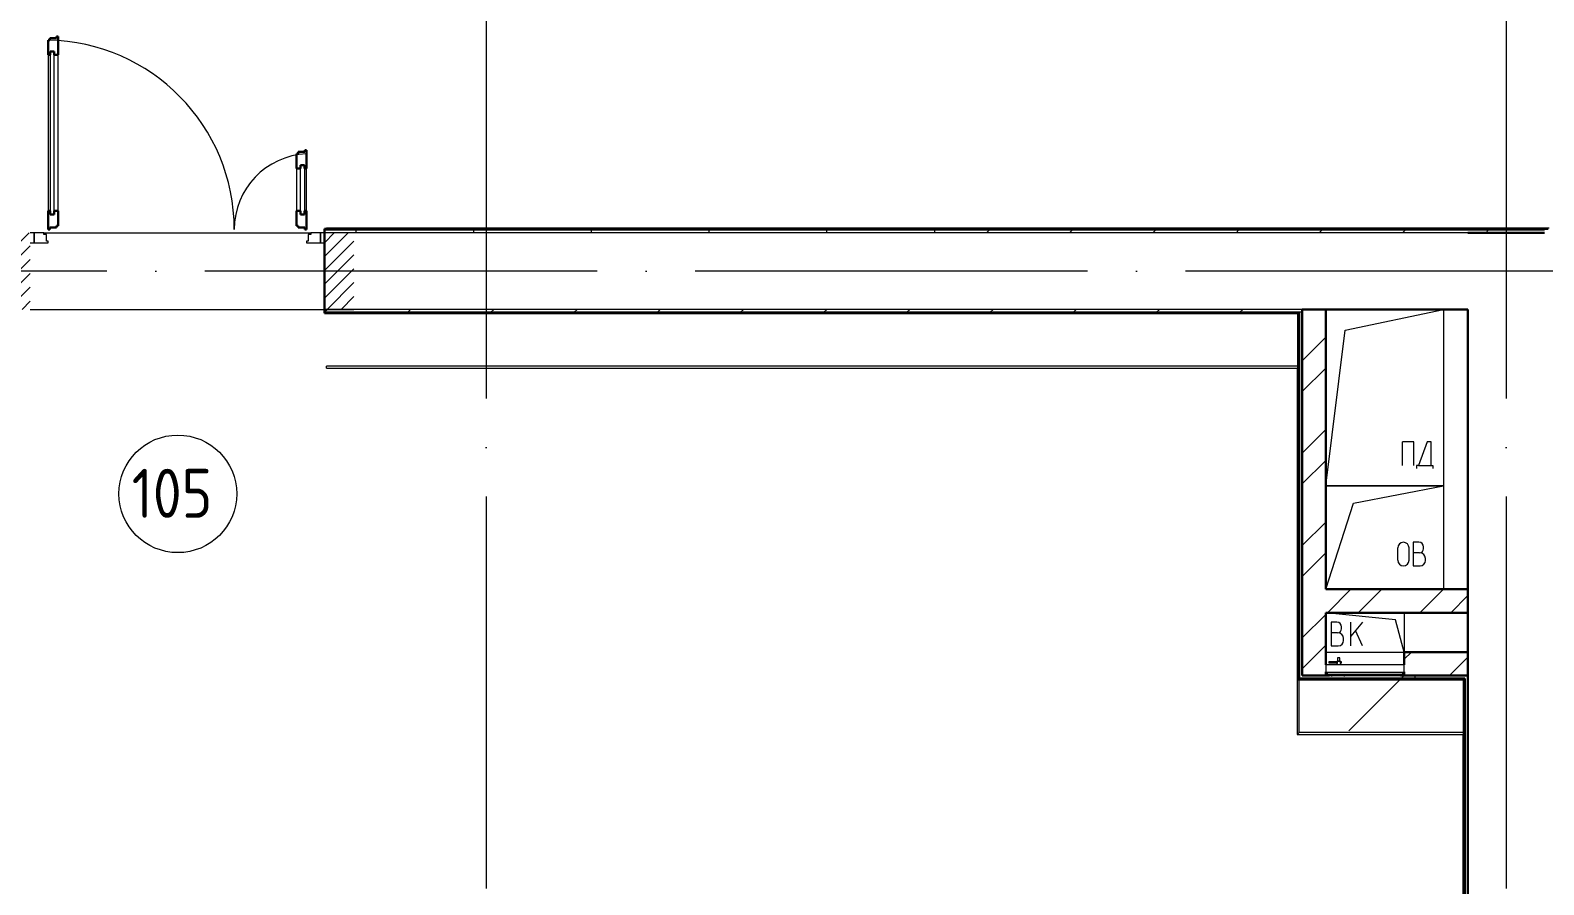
# Model space of a CAD drawing. Header units: millimetres. Extents: x -695119 to 412940, y -249585 to 622758.
# Drawn here: x -11033 to -3316, y 64055 to 68414 of the extents above; entities that cross this region are included whole.
import ezdxf

# ---------------------------------------------------------------- set-up
doc = ezdxf.new("R2010")
doc.units = ezdxf.units.MM
doc.linetypes.add('ADSK_Линия сетки', pattern=[25, 20, -2.5, 0, -2.5])
doc.linetypes.add('ADSK_Штриховая_ш2 п1_5', pattern=[4.5, 3, -1.5])
for name, color, linetype, lineweight in [('Двери', 8, 'Continuous', 9), ('Марки помещений', 8, 'Continuous', 20), ('Оборудование', 8, 'Continuous', 18), ('Ограждение', 8, 'Continuous', 9), ('Оси', 252, 'Continuous', 9), ('Перекрытие', 252, 'Continuous', 18), ('Стены внутренние', 252, 'Continuous', 18), ('Стены наружные', 252, 'Continuous', 18), ('Стены штриховка', 7, 'Continuous', 9)]:
    doc.layers.add(name, color=color, linetype=linetype, lineweight=lineweight)
doc.layers.add('Двери открывание', color=7, linetype='Continuous', lineweight=9, true_color=0xc0c0c0)
doc.styles.add('GOST Common_3', font='', dxfattribs={"height": 3.5})
doc.styles.get('GOST Common_3').set_extended_font_data('GOST type B')

# ---------------------------------------------------------------- blocks, each defined once
blk = doc.blocks.new('1 этаж')
at = {"layer": 'Двери', "lineweight": 18, "true_color": 0x636466}
h = blk.add_hatch(dxfattribs=at)
h.set_pattern_fill('FP_2', color=251, style=0, pattern_type=2)
h.set_pattern_definition([(45, (-55357.803, -13991.73), (-35.3553, 35.3553), [])])
h.paths.add_polyline_path([(-54332.8, -14186.7), (-54332.8, -13796.7), (-54482.8, -13796.7), (-54482.8, -14186.7), (-54472.3, -14186.7)])
h.paths.add_polyline_path([(-56132.8, -14186.7), (-55982.8, -14186.7), (-55982.8, -13796.7), (-56132.8, -13796.7)])
at = {"layer": 'Ограждение', "true_color": 0x636466}
h = blk.add_hatch(dxfattribs=at)
h.set_pattern_fill('FP_26', color=251, style=0, pattern_type=2)
h.set_pattern_definition([(0, (-32121.8, 98), (0, 600), []), (90, (-32121.8, 98), (-600, 4e-14), [])])
h.paths.add_polyline_path([(-48242.8, -13776.7), (-48237.8, -13771.7), (-54472.8, -13771.7), (-54472.8, -13776.7), (-48247.8, -13776.7)])
at = {"color": 251, "lineweight": 18, "true_color": 0x636466}
for p, q in [((-49278.5, -14292.9), (-48777.7, -14186.7)), ((-48777.7, -14186.7), (-48777.7, -15086.7)), ((-49377.5, -15086.7), (-49278.5, -14292.9)), ((-48929.1, -14863), (-48986.5, -14863)), ((-48986.5, -14983), (-48986.5, -14863)), ((-48929.1, -14983), (-48929.1, -14863)), ((-48860.3, -14863), (-48904, -14983)), ((-48840.7, -14863), (-48860.3, -14863)), ((-48840.7, -14983), (-48840.7, -14863)), ((-48914, -14983), (-48914, -14998)), ((-48904, -14983), (-48914, -14983)), ((-48904, -14983), (-48840.7, -14983)), ((-48840.7, -14983), (-48830.7, -14983)), ((-48830.7, -14983), (-48830.7, -14998)), ((-49377.5, -15086.7), (-48777.7, -15086.7)), ((-48777.7, -15086.7), (-49377.5, -15086.7)), ((-49236.3, -15175.2), (-48777.7, -15086.7)), ((-48777.7, -15086.7), (-48777.7, -15614.9)), ((-49377.5, -15614.9), (-49236.3, -15175.2)), ((-49009.9, -15466.3), (-49009.9, -15403.7)), ((-48952.6, -15466.3), (-48952.6, -15403.7)), ((-48902.4, -15375), (-48932.4, -15375)), ((-48932.4, -15375), (-48932.4, -15495)), ((-48899.1, -15428.3), (-48932.4, -15428.3)), ((-48879.1, -15408.3), (-48879.1, -15398.3)), ((-48932.4, -15495), (-48895.7, -15495)), ((-48869.1, -15468.3), (-48869.1, -15458.3)), ((-49022.1, -15770.7), (-49377.5, -15734.9)), ((-48977.5, -15734.9), (-48977.5, -15934.9)), ((-49320.2, -15783.1), (-49350.2, -15783.1)), ((-49350.2, -15783.1), (-49350.2, -15903.1)), ((-49296.8, -15816.4), (-49296.8, -15806.4)), ((-49190.2, -15783.1), (-49250.2, -15854.6)), ((-49250.2, -15903.1), (-49250.2, -15783.1)), ((-48977.5, -15934.9), (-49022.1, -15770.7)), ((-49316.8, -15836.4), (-49350.2, -15836.4)), ((-49286.8, -15876.4), (-49286.8, -15866.4)), ((-49190.2, -15903.1), (-49226.1, -15825.9)), ((-49350.2, -15903.1), (-49313.5, -15903.1))]:
    blk.add_line(p, q, dxfattribs=at)
for centre, radius, start, end in [((-48981.3, -15403.7), 28.7, 0, 180), ((-48902.4, -15398.3), 23.3, 0, 90), ((-48899.1, -15408.3), 20, 270, 0), ((-48899.1, -15458.3), 30, 0, 90), ((-48981.3, -15466.3), 28.7, 180, 0), ((-48895.7, -15468.3), 26.7, 270, 0), ((-49320.2, -15806.4), 23.3, 0, 90), ((-49316.8, -15816.4), 20, 270, 0), ((-49316.8, -15866.4), 30, 0, 90), ((-49313.5, -15876.4), 26.7, 270, 0)]:
    blk.add_arc(centre, radius, start, end, dxfattribs=at)
at = {"layer": 'Двери', "color": 251, "lineweight": 30, "true_color": 0x636466}
for p, q in [((-55848.8, -12803.7), (-55882.8, -12803.7)), ((-55882.8, -12803.7), (-55882.8, -12812.7)), ((-55840.8, -12794.7), (-55848.8, -12794.7)), ((-55848.8, -12794.7), (-55848.8, -12803.7)), ((-55840.8, -12888.7), (-55840.8, -12794.7)), ((-55882.8, -12812.7), (-55890.8, -12812.7)), ((-55890.8, -12812.7), (-55890.8, -12888.7)), ((-55881.8, -12870.7), (-55881.8, -12888.7)), ((-55860.8, -12870.7), (-55881.8, -12870.7)), ((-55860.8, -12888.7), (-55860.8, -12870.7)), ((-55881.8, -12888.7), (-55890.8, -12888.7)), ((-55840.8, -12888.7), (-55860.8, -12888.7)), ((-54616.8, -13392.7), (-54624.8, -13392.7)), ((-54624.8, -13392.7), (-54624.8, -13468.7)), ((-54582.8, -13383.7), (-54616.8, -13383.7)), ((-54616.8, -13383.7), (-54616.8, -13392.7)), ((-54574.8, -13374.7), (-54582.8, -13374.7)), ((-54582.8, -13374.7), (-54582.8, -13383.7)), ((-54574.8, -13468.7), (-54574.8, -13374.7)), ((-54624.8, -13468.7), (-54604.8, -13468.7)), ((-54604.8, -13468.7), (-54604.8, -13450.7)), ((-54604.8, -13450.7), (-54583.8, -13450.7)), ((-54583.8, -13450.7), (-54583.8, -13468.7)), ((-54583.8, -13468.7), (-54574.8, -13468.7)), ((-55890.8, -13684.7), (-55890.8, -13778.7)), ((-55881.8, -13684.7), (-55890.8, -13684.7)), ((-55881.8, -13702.7), (-55881.8, -13684.7)), ((-55860.8, -13702.7), (-55881.8, -13702.7)), ((-55860.8, -13684.7), (-55860.8, -13702.7)), ((-55840.8, -13684.7), (-55860.8, -13684.7)), ((-55840.8, -13760.7), (-55840.8, -13684.7)), ((-54624.8, -13684.7), (-54624.8, -13760.7)), ((-54624.8, -13684.7), (-54604.8, -13684.7)), ((-54604.8, -13684.7), (-54604.8, -13702.7)), ((-54604.8, -13702.7), (-54583.8, -13702.7)), ((-54583.8, -13684.7), (-54574.8, -13684.7)), ((-54583.8, -13702.7), (-54583.8, -13684.7)), ((-54574.8, -13778.7), (-54574.8, -13684.7)), ((-55890.8, -13778.7), (-55882.8, -13778.7)), ((-55882.8, -13778.7), (-55882.8, -13769.7)), ((-55882.8, -13769.7), (-55848.8, -13769.7)), ((-55848.8, -13769.7), (-55848.8, -13760.7)), ((-55848.8, -13760.7), (-55840.8, -13760.7)), ((-54624.8, -13760.7), (-54616.8, -13760.7)), ((-54616.8, -13760.7), (-54616.8, -13769.7)), ((-54616.8, -13769.7), (-54582.8, -13769.7)), ((-54582.8, -13769.7), (-54582.8, -13778.7)), ((-54582.8, -13778.7), (-54574.8, -13778.7))]:
    blk.add_line(p, q, dxfattribs=at)
at = {"layer": 'Двери', "color": 251, "true_color": 0x636466}
for p, q in [((-55881.8, -12870.7), (-55881.8, -13702.7)), ((-55860.8, -12870.7), (-55881.8, -12870.7)), ((-55860.8, -13702.7), (-55860.8, -12870.7)), ((-55890.8, -12888.7), (-55890.8, -13684.7)), ((-55840.8, -13684.7), (-55840.8, -12888.7)), ((-54624.8, -13468.7), (-54624.8, -13684.7)), ((-54604.8, -13702.7), (-54604.8, -13450.7)), ((-54604.8, -13450.7), (-54583.8, -13450.7)), ((-54583.8, -13450.7), (-54583.8, -13702.7)), ((-54574.8, -13684.7), (-54574.8, -13468.7)), ((-55881.8, -13702.7), (-55860.8, -13702.7)), ((-54583.8, -13702.7), (-54604.8, -13702.7)), ((-55962.8, -13796.7), (-55982.8, -13796.7)), ((-55962.8, -13846.7), (-55962.8, -13796.7)), ((-55913.8, -13796.7), (-55962.8, -13796.7)), ((-55962.8, -13796.7), (-55962.8, -13846.7)), ((-55913.8, -13804.7), (-55913.8, -13796.7)), ((-55899.8, -13804.7), (-55913.8, -13804.7)), ((-55899.8, -13838.7), (-55899.8, -13804.7)), ((-54551.8, -13804.7), (-54565.8, -13804.7)), ((-54565.8, -13804.7), (-54565.8, -13838.7)), ((-54551.8, -13796.7), (-54551.8, -13804.7)), ((-54502.8, -13796.7), (-54551.8, -13796.7)), ((-54482.8, -13796.7), (-54502.8, -13796.7)), ((-54502.8, -13796.7), (-54502.8, -13846.7)), ((-54502.8, -13846.7), (-54502.8, -13796.7)), ((-54482.8, -13846.7), (-54482.8, -13796.7)), ((-55982.8, -13846.7), (-55962.8, -13846.7)), ((-55962.8, -13846.7), (-55890.8, -13846.7)), ((-55890.8, -13838.7), (-55899.8, -13838.7)), ((-55890.8, -13846.7), (-55890.8, -13838.7)), ((-54565.8, -13838.7), (-54574.8, -13838.7)), ((-54574.8, -13838.7), (-54574.8, -13846.7)), ((-54574.8, -13846.7), (-54502.8, -13846.7)), ((-54502.8, -13846.7), (-54482.8, -13846.7))]:
    blk.add_line(p, q, dxfattribs=at)
at = {"layer": 'Двери', "color": 251, "linetype": 'ADSK_Штриховая_ш2 п1_5', "true_color": 0x636466}
for p, q in [((-54332.8, -13796.7), (-54482.8, -13796.7)), ((-54482.8, -13796.7), (-54482.8, -14186.7)), ((-54482.8, -14186.7), (-54332.8, -14186.7))]:
    blk.add_line(p, q, dxfattribs=at)
at = {"layer": 'Двери открывание', "color": 251, "true_color": 0x636466}
for centre, radius, start, end in [((-55908.8, -13778.7), 966, 0, 88.93231), ((-54556.8, -13778.7), 386, 92.67279, 180)]:
    blk.add_arc(centre, radius, start, end, dxfattribs=at)
at = {"layer": 'Марки помещений', "color": 251, "true_color": 0x636466}
blk.add_circle((-55230.4, -15127.9), 300, dxfattribs=at)
at = {"layer": 'Оборудование', "color": 251, "true_color": 0x636466}
for p, q in [((-49317.2, -15964.5), (-49317.2, -15982)), ((-49304.9, -15964.5), (-49317.2, -15964.5)), ((-49304.9, -15982), (-49304.9, -15964.5)), ((-49377.5, -15999.9), (-49377.5, -16036.2)), ((-48977.5, -15999.9), (-49377.5, -15999.9)), ((-49376.6, -16037.2), (-48978.5, -16037.2)), ((-49370.5, -16037.2), (-49370.5, -16046.9)), ((-49369.6, -16047.9), (-48985.5, -16047.9)), ((-49361.7, -15984.5), (-49361.7, -15989.5)), ((-49315.9, -15984.5), (-49361.7, -15984.5)), ((-49361.7, -15989.5), (-49315.9, -15989.5)), ((-49358.5, -16049.4), (-49358.5, -16054.9)), ((-49320.7, -15983.9), (-49320.7, -15999.9)), ((-49301.4, -15983.9), (-49320.7, -15983.9)), ((-49317.2, -15982), (-49319.1, -15983.9)), ((-49304.9, -15982), (-49317.2, -15982)), ((-49298, -15984.5), (-49306.2, -15984.5)), ((-49306.2, -15989.5), (-49298, -15989.5)), ((-49303, -15983.9), (-49304.9, -15982)), ((-49301.4, -15999.9), (-49301.4, -15983.9)), ((-49298, -15989.5), (-49298, -15984.5)), ((-48996.5, -16054.9), (-48996.5, -16049.4)), ((-48984.5, -16046.9), (-48984.5, -16037.2)), ((-48977.5, -16036.2), (-48977.5, -15999.9)), ((-49358.5, -16054.9), (-48996.5, -16054.9)), ((-49349.5, -16054.9), (-49349.5, -16056.9)), ((-49349.5, -16056.9), (-49345.5, -16056.9)), ((-49285, -16056.9), (-49345.5, -16056.9)), ((-49285, -16056.9), (-49281, -16056.9)), ((-49281, -16056.9), (-49281, -16054.9)), ((-48977.5, -16054.9), (-49260.4, -16337.7))]:
    blk.add_line(p, q, dxfattribs=at)
for points, knots in [([(-49377.5, -16036.2), (-49377.5, -16036.3), (-49377.5, -16036.5), (-49377.4, -16036.7), (-49377.3, -16036.8), (-49377.2, -16037), (-49377, -16037.1), (-49376.8, -16037.1), (-49376.7, -16037.2), (-49376.6, -16037.2)], [0, 0, 0, 0, 0.166667, 0.333333, 0.458333, 0.583333, 0.708333, 0.833333, 1, 1, 1, 1]), ([(-49370.5, -16046.9), (-49370.5, -16047), (-49370.5, -16047.1), (-49370.4, -16047.4), (-49370.3, -16047.5), (-49370.2, -16047.6), (-49370.1, -16047.7), (-49370, -16047.8), (-49369.8, -16047.8), (-49369.7, -16047.9), (-49369.6, -16047.9)], [0, 0, 0, 0, 0.166667, 0.333333, 0.458333, 0.583333, 0.666667, 0.75, 0.833333, 1, 1, 1, 1]), ([(-49360.1, -16047.9), (-49359.9, -16047.9), (-49359.7, -16047.9), (-49359.5, -16048), (-49359.3, -16048.1), (-49359.1, -16048.2), (-49359, -16048.3), (-49358.9, -16048.4), (-49358.7, -16048.6), (-49358.7, -16048.8), (-49358.6, -16049), (-49358.5, -16049.3), (-49358.5, -16049.4)], [0, 0, 0, 0, 0.166667, 0.25, 0.333333, 0.416667, 0.5, 0.583333, 0.666667, 0.75, 0.833333, 1, 1, 1, 1]), ([(-48996.5, -16049.4), (-48996.5, -16049.3), (-48996.5, -16049), (-48996.4, -16048.8), (-48996.3, -16048.6), (-48996.2, -16048.4), (-48996.1, -16048.3), (-48995.9, -16048.2), (-48995.8, -16048.1), (-48995.6, -16048), (-48995.3, -16047.9), (-48995.1, -16047.9), (-48995, -16047.9)], [-1, -1, -1, -1, -0.833333, -0.75, -0.666667, -0.583333, -0.5, -0.416667, -0.333333, -0.25, -0.166667, 0, 0, 0, 0]), ([(-48985.5, -16047.9), (-48985.4, -16047.9), (-48985.3, -16047.8), (-48985.1, -16047.8), (-48985, -16047.7), (-48984.9, -16047.6), (-48984.8, -16047.5), (-48984.7, -16047.4), (-48984.6, -16047.1), (-48984.5, -16047), (-48984.5, -16046.9)], [-1, -1, -1, -1, -0.833333, -0.75, -0.666667, -0.583333, -0.458333, -0.333333, -0.166667, 0, 0, 0, 0]), ([(-48978.5, -16037.2), (-48978.4, -16037.2), (-48978.3, -16037.1), (-48978.1, -16037.1), (-48977.9, -16037), (-48977.8, -16036.8), (-48977.6, -16036.7), (-48977.6, -16036.5), (-48977.5, -16036.3), (-48977.5, -16036.2)], [-1, -1, -1, -1, -0.833333, -0.75, -0.583333, -0.458333, -0.333333, -0.166667, 0, 0, 0, 0])]:
    blk.add_open_spline(points, degree=3, knots=knots, dxfattribs=at)
at = {"layer": 'Ограждение', "color": 251, "true_color": 0x636466}
for p, q in [((-54472.8, -13776.7), (-54472.8, -13771.7)), ((-48237.8, -13771.7), (-54472.8, -13771.7)), ((-54472.8, -14486.7), (-54472.8, -14476.7)), ((-49517.5, -14476.7), (-54472.8, -14476.7)), ((-54472.8, -14486.7), (-49522.5, -14486.7)), ((-49517.5, -14481.7), (-49522.5, -14486.7)), ((-49522.5, -14486.7), (-49522.5, -16354.9)), ((-49512.5, -16344.9), (-49512.5, -16074.9)), ((-49522.5, -16354.9), (-49512.5, -16344.9)), ((-49522.5, -16354.9), (-48677.8, -16354.9)), ((-48672.8, -16344.9), (-49512.5, -16344.9)), ((-48677.8, -16354.9), (-48672.8, -16349.9)), ((-48677.8, -16354.9), (-48677.8, -19956.7))]:
    blk.add_line(p, q, dxfattribs=at)
at = {"layer": 'Оси', "color": 251, "linetype": 'ADSK_Линия сетки', "ltscale": 100, "true_color": 0x636466}
for p, q in [((-53657.8, -2641.7), (-53657.8, -33767.9)), ((-48457.8, -2641.7), (-48457.8, -33767.9)), ((4409.5, -13991.7), (-72530.1, -13991.7))]:
    blk.add_line(p, q, dxfattribs=at)
at = {"layer": 'Перекрытие', "color": 251, "ltscale": 100, "true_color": 0x636466}
blk.add_line((-48977.5, -15734.9), (-48977.5, -15934.9), dxfattribs=at)
at = {"layer": 'Стены внутренние', "color": 251, "true_color": 0x636466}
for p, q in [((-55913.8, -13796.7), (-54551.8, -13796.7)), ((-48652.8, -13796.7), (-54482.8, -13796.7)), ((-55982.8, -14186.7), (-54482.8, -14186.7))]:
    blk.add_line(p, q, dxfattribs=at)
at = {"layer": 'Стены внутренние', "color": 251, "lineweight": 30, "true_color": 0x636466}
for p, q in [((-54482.8, -13796.7), (-54482.8, -14186.7)), ((-48262.8, -13796.7), (-48652.8, -13796.7)), ((-49377.5, -14186.7), (-48652.8, -14186.7)), ((-48652.8, -14186.7), (-48652.8, -15614.9)), ((-48652.8, -15734.9), (-48652.8, -15934.9))]:
    blk.add_line(p, q, dxfattribs=at)
at = {"layer": 'Стены наружные', "color": 251, "linetype": 'Continuous', "lineweight": 9, "true_color": 0x636466}
for p, q in [((-54482.8, -13777.7), (-54481.8, -13776.7)), ((-54416.1, -13781.7), (-54411.1, -13776.7)), ((-54345.4, -13781.7), (-54340.4, -13776.7)), ((-54321.8, -13796.7), (-54321.8, -13781.7)), ((-54274.7, -13781.7), (-54269.7, -13776.7)), ((-54204, -13781.7), (-54199, -13776.7)), ((-54133.3, -13781.7), (-54128.3, -13776.7)), ((-54062.6, -13781.7), (-54057.6, -13776.7)), ((-53991.9, -13781.7), (-53986.9, -13776.7)), ((-53921.2, -13781.7), (-53916.2, -13776.7)), ((-53850.4, -13781.7), (-53845.4, -13776.7)), ((-53779.7, -13781.7), (-53774.7, -13776.7)), ((-53721.8, -13796.7), (-53721.8, -13781.7)), ((-53709, -13781.7), (-53704, -13776.7)), ((-53638.3, -13781.7), (-53633.3, -13776.7)), ((-53567.6, -13781.7), (-53562.6, -13776.7)), ((-53496.9, -13781.7), (-53491.9, -13776.7)), ((-53426.2, -13781.7), (-53421.2, -13776.7)), ((-53355.5, -13781.7), (-53350.5, -13776.7)), ((-53284.8, -13781.7), (-53279.8, -13776.7)), ((-53214, -13781.7), (-53209, -13776.7)), ((-53143.3, -13781.7), (-53138.3, -13776.7)), ((-53121.8, -13796.7), (-53121.8, -13781.7)), ((-53072.6, -13781.7), (-53067.6, -13776.7)), ((-53001.9, -13781.7), (-52996.9, -13776.7)), ((-52931.2, -13781.7), (-52926.2, -13776.7)), ((-52860.5, -13781.7), (-52855.5, -13776.7)), ((-52789.8, -13781.7), (-52784.8, -13776.7)), ((-52719.1, -13781.7), (-52714.1, -13776.7)), ((-52648.4, -13781.7), (-52643.4, -13776.7)), ((-52577.6, -13781.7), (-52572.6, -13776.7)), ((-52521.8, -13796.7), (-52521.8, -13781.7)), ((-52506.9, -13781.7), (-52501.9, -13776.7)), ((-52436.2, -13781.7), (-52431.2, -13776.7)), ((-52365.5, -13781.7), (-52360.5, -13776.7)), ((-52294.8, -13781.7), (-52289.8, -13776.7)), ((-52224.1, -13781.7), (-52219.1, -13776.7)), ((-52153.4, -13781.7), (-52148.4, -13776.7)), ((-52082.7, -13781.7), (-52077.7, -13776.7)), ((-52012, -13781.7), (-52007, -13776.7)), ((-51941.3, -13781.7), (-51936.3, -13776.7)), ((-51921.8, -13796.7), (-51921.8, -13781.7)), ((-51870.5, -13781.7), (-51865.5, -13776.7)), ((-51799.8, -13781.7), (-51794.8, -13776.7)), ((-51729.1, -13781.7), (-51724.1, -13776.7)), ((-51658.4, -13781.7), (-51653.4, -13776.7)), ((-51587.7, -13781.7), (-51582.7, -13776.7)), ((-51517, -13781.7), (-51512, -13776.7)), ((-51446.3, -13781.7), (-51441.3, -13776.7)), ((-51375.6, -13781.7), (-51370.6, -13776.7)), ((-51304.9, -13781.7), (-51299.9, -13776.7)), ((-51234.1, -13781.7), (-51229.1, -13776.7)), ((-51163.4, -13781.7), (-51158.4, -13776.7)), ((-51107.7, -13796.7), (-51092.7, -13781.7)), ((-51092.7, -13781.7), (-51087.7, -13776.7)), ((-51022, -13781.7), (-51017, -13776.7)), ((-50951.3, -13781.7), (-50946.3, -13776.7)), ((-50880.6, -13781.7), (-50875.6, -13776.7)), ((-50809.9, -13781.7), (-50804.9, -13776.7)), ((-50739.2, -13781.7), (-50734.2, -13776.7)), ((-50683.5, -13796.7), (-50668.5, -13781.7)), ((-50668.5, -13781.7), (-50663.5, -13776.7)), ((-50597.7, -13781.7), (-50592.7, -13776.7)), ((-50527, -13781.7), (-50522, -13776.7)), ((-50456.3, -13781.7), (-50451.3, -13776.7)), ((-50385.6, -13781.7), (-50380.6, -13776.7)), ((-50314.9, -13781.7), (-50309.9, -13776.7)), ((-50259.2, -13796.7), (-50244.2, -13781.7)), ((-50244.2, -13781.7), (-50239.2, -13776.7)), ((-50173.5, -13781.7), (-50168.5, -13776.7)), ((-50102.8, -13781.7), (-50097.8, -13776.7)), ((-50032.1, -13781.7), (-50027.1, -13776.7)), ((-49961.4, -13781.7), (-49956.4, -13776.7)), ((-49890.6, -13781.7), (-49885.6, -13776.7)), ((-49834.9, -13796.7), (-49819.9, -13781.7)), ((-49819.9, -13781.7), (-49814.9, -13776.7)), ((-49749.2, -13781.7), (-49744.2, -13776.7)), ((-49678.5, -13781.7), (-49673.5, -13776.7)), ((-49607.8, -13781.7), (-49602.8, -13776.7)), ((-49537.1, -13781.7), (-49532.1, -13776.7)), ((-49466.4, -13781.7), (-49461.4, -13776.7)), ((-49410.7, -13796.7), (-49395.7, -13781.7)), ((-49395.7, -13781.7), (-49390.7, -13776.7)), ((-49325, -13781.7), (-49320, -13776.7)), ((-49254.2, -13781.7), (-49249.2, -13776.7)), ((-49183.5, -13781.7), (-49178.5, -13776.7)), ((-49112.8, -13781.7), (-49107.8, -13776.7)), ((-49042.1, -13781.7), (-49037.1, -13776.7)), ((-48986.4, -13796.7), (-48971.4, -13781.7)), ((-48971.4, -13781.7), (-48966.4, -13776.7)), ((-48900.7, -13781.7), (-48895.7, -13776.7)), ((-48830, -13781.7), (-48825, -13776.7)), ((-48759.3, -13781.7), (-48754.3, -13776.7)), ((-48688.6, -13781.7), (-48683.6, -13776.7)), ((-48617.9, -13781.7), (-48612.9, -13776.7)), ((-48562.1, -13796.7), (-48547.1, -13781.7)), ((-48547.1, -13781.7), (-48542.1, -13776.7)), ((-48476.4, -13781.7), (-48471.4, -13776.7)), ((-48405.7, -13781.7), (-48400.7, -13776.7)), ((-48335, -13781.7), (-48330, -13776.7)), ((-54482.6, -14201.7), (-54467.6, -14186.7)), ((-54058.3, -14201.7), (-54043.3, -14186.7)), ((-53634, -14201.7), (-53619, -14186.7)), ((-53209.8, -14201.7), (-53194.8, -14186.7)), ((-52785.5, -14201.7), (-52770.5, -14186.7)), ((-52361.3, -14201.7), (-52346.3, -14186.7)), ((-51937, -14201.7), (-51922, -14186.7)), ((-51512.7, -14201.7), (-51497.7, -14186.7)), ((-51088.5, -14201.7), (-51073.5, -14186.7)), ((-50664.2, -14201.7), (-50649.2, -14186.7)), ((-50239.9, -14201.7), (-50224.9, -14186.7)), ((-49815.7, -14201.7), (-49800.7, -14186.7)), ((-54482.8, -14202), (-54482.6, -14201.7)), ((-54416.9, -14206.7), (-54411.9, -14201.7)), ((-54346.2, -14206.7), (-54341.2, -14201.7)), ((-54275.4, -14206.7), (-54270.4, -14201.7)), ((-54204.7, -14206.7), (-54199.7, -14201.7)), ((-54134, -14206.7), (-54129, -14201.7)), ((-54063.3, -14206.7), (-54058.3, -14201.7)), ((-53992.6, -14206.7), (-53987.6, -14201.7)), ((-53921.9, -14206.7), (-53916.9, -14201.7)), ((-53851.2, -14206.7), (-53846.2, -14201.7)), ((-53780.5, -14206.7), (-53775.5, -14201.7)), ((-53709.8, -14206.7), (-53704.8, -14201.7)), ((-53639, -14206.7), (-53634, -14201.7)), ((-53568.3, -14206.7), (-53563.3, -14201.7)), ((-53497.6, -14206.7), (-53492.6, -14201.7)), ((-53426.9, -14206.7), (-53421.9, -14201.7)), ((-53356.2, -14206.7), (-53351.2, -14201.7)), ((-53285.5, -14206.7), (-53280.5, -14201.7)), ((-53214.8, -14206.7), (-53209.8, -14201.7)), ((-53144.1, -14206.7), (-53139.1, -14201.7)), ((-53073.4, -14206.7), (-53068.4, -14201.7)), ((-53002.6, -14206.7), (-52997.6, -14201.7)), ((-52931.9, -14206.7), (-52926.9, -14201.7)), ((-52861.2, -14206.7), (-52856.2, -14201.7)), ((-52790.5, -14206.7), (-52785.5, -14201.7)), ((-52719.8, -14206.7), (-52714.8, -14201.7)), ((-52649.1, -14206.7), (-52644.1, -14201.7)), ((-52578.4, -14206.7), (-52573.4, -14201.7)), ((-52507.7, -14206.7), (-52502.7, -14201.7)), ((-52437, -14206.7), (-52432, -14201.7)), ((-52366.3, -14206.7), (-52361.3, -14201.7)), ((-52295.5, -14206.7), (-52290.5, -14201.7)), ((-52224.8, -14206.7), (-52219.8, -14201.7)), ((-52154.1, -14206.7), (-52149.1, -14201.7)), ((-52083.4, -14206.7), (-52078.4, -14201.7)), ((-52012.7, -14206.7), (-52007.7, -14201.7)), ((-51942, -14206.7), (-51937, -14201.7)), ((-51871.3, -14206.7), (-51866.3, -14201.7)), ((-51800.6, -14206.7), (-51795.6, -14201.7)), ((-51729.9, -14206.7), (-51724.9, -14201.7)), ((-51659.1, -14206.7), (-51654.1, -14201.7)), ((-51588.4, -14206.7), (-51583.4, -14201.7)), ((-51517.7, -14206.7), (-51512.7, -14201.7)), ((-51447, -14206.7), (-51442, -14201.7)), ((-51376.3, -14206.7), (-51371.3, -14201.7)), ((-51305.6, -14206.7), (-51300.6, -14201.7)), ((-51234.9, -14206.7), (-51229.9, -14201.7)), ((-51164.2, -14206.7), (-51159.2, -14201.7)), ((-51093.5, -14206.7), (-51088.5, -14201.7)), ((-51022.7, -14206.7), (-51017.7, -14201.7)), ((-50952, -14206.7), (-50947, -14201.7)), ((-50881.3, -14206.7), (-50876.3, -14201.7)), ((-50810.6, -14206.7), (-50805.6, -14201.7)), ((-50739.9, -14206.7), (-50734.9, -14201.7)), ((-50669.2, -14206.7), (-50664.2, -14201.7)), ((-50598.5, -14206.7), (-50593.5, -14201.7)), ((-50527.8, -14206.7), (-50522.8, -14201.7)), ((-50457.1, -14206.7), (-50452.1, -14201.7)), ((-50386.4, -14206.7), (-50381.4, -14201.7)), ((-50315.6, -14206.7), (-50310.6, -14201.7)), ((-50244.9, -14206.7), (-50239.9, -14201.7)), ((-50174.2, -14206.7), (-50169.2, -14201.7)), ((-50103.5, -14206.7), (-50098.5, -14201.7)), ((-50032.8, -14206.7), (-50027.8, -14201.7)), ((-49962.1, -14206.7), (-49957.1, -14201.7)), ((-49891.4, -14206.7), (-49886.4, -14201.7)), ((-49820.7, -14206.7), (-49815.7, -14201.7)), ((-49750, -14206.7), (-49745, -14201.7)), ((-49679.2, -14206.7), (-49674.2, -14201.7)), ((-49608.5, -14206.7), (-49603.5, -14201.7)), ((-49537.8, -14206.7), (-49532.8, -14201.7)), ((-49517.5, -14257.2), (-49512.5, -14252.2)), ((-49517.5, -14327.9), (-49512.5, -14322.9)), ((-49497.5, -14448.9), (-49377.5, -14328.9)), ((-49517.5, -14398.6), (-49512.5, -14393.6)), ((-49517.5, -14469.3), (-49512.5, -14464.3)), ((-49497.5, -14606.1), (-49377.5, -14486.1)), ((-49517.5, -14540), (-49512.5, -14535)), ((-49517.5, -14610.7), (-49512.5, -14605.7)), ((-49517.5, -14681.4), (-49512.5, -14676.4)), ((-49517.5, -14752.1), (-49512.5, -14747.1)), ((-49497.5, -14920.4), (-49377.5, -14800.4)), ((-49517.5, -14822.8), (-49512.5, -14817.8)), ((-49517.5, -14893.6), (-49512.5, -14888.6)), ((-49517.5, -14964.3), (-49512.5, -14959.3)), ((-49497.5, -15077.6), (-49377.5, -14957.6)), ((-49517.5, -15035), (-49512.5, -15030)), ((-49517.5, -15105.7), (-49512.5, -15100.7)), ((-49517.5, -15176.4), (-49512.5, -15171.4)), ((-49517.5, -15247.1), (-49512.5, -15242.1)), ((-49497.5, -15391.9), (-49377.5, -15271.9)), ((-49517.5, -15317.8), (-49512.5, -15312.8)), ((-49517.5, -15388.5), (-49512.5, -15383.5)), ((-49497.5, -15549), (-49377.5, -15429)), ((-49517.5, -15459.2), (-49512.5, -15454.2)), ((-49517.5, -15529.9), (-49512.5, -15524.9)), ((-49517.5, -15600.7), (-49512.5, -15595.7)), ((-49369.1, -15734.9), (-49249.1, -15614.9)), ((-49211.9, -15734.9), (-49091.9, -15614.9)), ((-48897.6, -15734.9), (-48777.6, -15614.9)), ((-48740.4, -15734.9), (-48652.8, -15647.2)), ((-49517.5, -15671.4), (-49512.5, -15666.4)), ((-49517.5, -15742.1), (-49512.5, -15737.1)), ((-49517.5, -15812.8), (-49512.5, -15807.8)), ((-49497.5, -15863.3), (-49377.5, -15743.3)), ((-49517.5, -15883.5), (-49512.5, -15878.5)), ((-49517.5, -15954.2), (-49512.5, -15949.2)), ((-49497.5, -16020.5), (-49411.9, -15934.9)), ((-49411.9, -15934.9), (-49377.5, -15900.5)), ((-48977.5, -15971.9), (-48940.4, -15934.9)), ((-48746.1, -16054.9), (-48652.8, -15961.5)), ((-49517.5, -16024.9), (-49512.5, -16019.9)), ((-49496.8, -16074.9), (-49491.8, -16069.9)), ((-49426, -16074.9), (-49421, -16069.9)), ((-49355.3, -16074.9), (-49350.3, -16069.9)), ((-49284.6, -16074.9), (-49279.6, -16069.9)), ((-49213.9, -16074.9), (-49208.9, -16069.9)), ((-49143.2, -16074.9), (-49138.2, -16069.9)), ((-49072.5, -16074.9), (-49067.5, -16069.9)), ((-49001.8, -16074.9), (-48996.8, -16069.9)), ((-48931.1, -16074.9), (-48926.1, -16069.9)), ((-48921.8, -16069.9), (-48921.8, -16054.9)), ((-48860.4, -16074.9), (-48855.4, -16069.9)), ((-48789.7, -16074.9), (-48784.7, -16069.9)), ((-48718.9, -16074.9), (-48713.9, -16069.9)), ((-48672.8, -16099.4), (-48667.8, -16094.4)), ((-48672.8, -16170.1), (-48667.8, -16165.1)), ((-48672.8, -16240.8), (-48667.8, -16235.8)), ((-48672.8, -16311.6), (-48667.8, -16306.6)), ((-48672.8, -16382.3), (-48667.8, -16377.3)), ((-48672.8, -16453), (-48667.8, -16448)), ((-48672.8, -16523.7), (-48667.8, -16518.7)), ((-48672.8, -16594.4), (-48667.8, -16589.4)), ((-48672.8, -16665.1), (-48667.8, -16660.1)), ((-48672.8, -16735.8), (-48667.8, -16730.8)), ((-48672.8, -16806.5), (-48667.8, -16801.5)), ((-48672.8, -16877.2), (-48667.8, -16872.2)), ((-48672.8, -16948), (-48667.8, -16943)), ((-48672.8, -17018.7), (-48667.8, -17013.7)), ((-48672.8, -17089.4), (-48667.8, -17084.4))]:
    blk.add_line(p, q, dxfattribs=at)
at = {"layer": 'Стены наружные', "color": 251, "lineweight": 30, "true_color": 0x636466}
for p, q in [((-48242.8, -13776.7), (-54482.8, -13776.7)), ((-54482.8, -13776.7), (-54482.8, -13796.7)), ((-54482.8, -14186.7), (-54482.8, -14206.7)), ((-49497.5, -16054.9), (-49497.5, -14186.7)), ((-49377.5, -14186.7), (-49497.5, -14186.7)), ((-49377.5, -15614.9), (-49377.5, -14186.7)), ((-54482.8, -14206.7), (-49517.5, -14206.7)), ((-49517.5, -14206.7), (-49517.5, -16074.9)), ((-49512.5, -14201.7), (-49512.5, -16069.9)), ((-48652.8, -15614.9), (-49377.5, -15614.9)), ((-48652.8, -15734.9), (-48652.8, -15614.9)), ((-49377.5, -15734.9), (-48652.8, -15734.9)), ((-49377.5, -15999.9), (-49377.5, -15734.9)), ((-48652.8, -15934.9), (-48977.5, -15934.9)), ((-48977.5, -15934.9), (-48977.5, -15999.9)), ((-48652.8, -20041.7), (-48652.8, -15934.9)), ((-49377.5, -16054.9), (-49377.5, -16036.5)), ((-48977.5, -16036.5), (-48977.5, -16054.9)), ((-49517.5, -16074.9), (-48672.8, -16074.9)), ((-49512.5, -16069.9), (-48667.8, -16069.9)), ((-49358.5, -16054.9), (-49497.5, -16054.9)), ((-48652.8, -16054.9), (-48996.5, -16054.9)), ((-48672.8, -16074.9), (-48672.8, -19956.7)), ((-48667.8, -16069.9), (-48667.8, -19961.7))]:
    blk.add_line(p, q, dxfattribs=at)
at = {"layer": 'Стены наружные', "color": 251, "true_color": 0x636466}
for p, q in [((-49497.5, -14186.7), (-54482.8, -14186.7)), ((-49377.5, -15934.9), (-48977.5, -15934.9))]:
    blk.add_line(p, q, dxfattribs=at)
at = {"layer": 'Стены штриховка', "color": 251, "true_color": 0x636466}
for p, q in [((-54482.8, -13781.7), (-48262.8, -13781.7)), ((-51372.8, -13781.7), (-51372.8, -13796.7)), ((-49497.5, -14201.7), (-54482.8, -14201.7))]:
    blk.add_line(p, q, dxfattribs=at)
at = {"layer": 'Марки помещений', "color": 251, "true_color": 0x636466, "style": 'GOST Common_3', "width": 0.9}
blk.add_text('105', height=250, dxfattribs=at).set_placement((-55465.3, -15250.2))

msp = doc.modelspace()

# ---------------------------------------------------------------- block references
msp.add_blockref('1 этаж', (44950.089, 81176.937))

doc.saveas('drawing.dxf')
